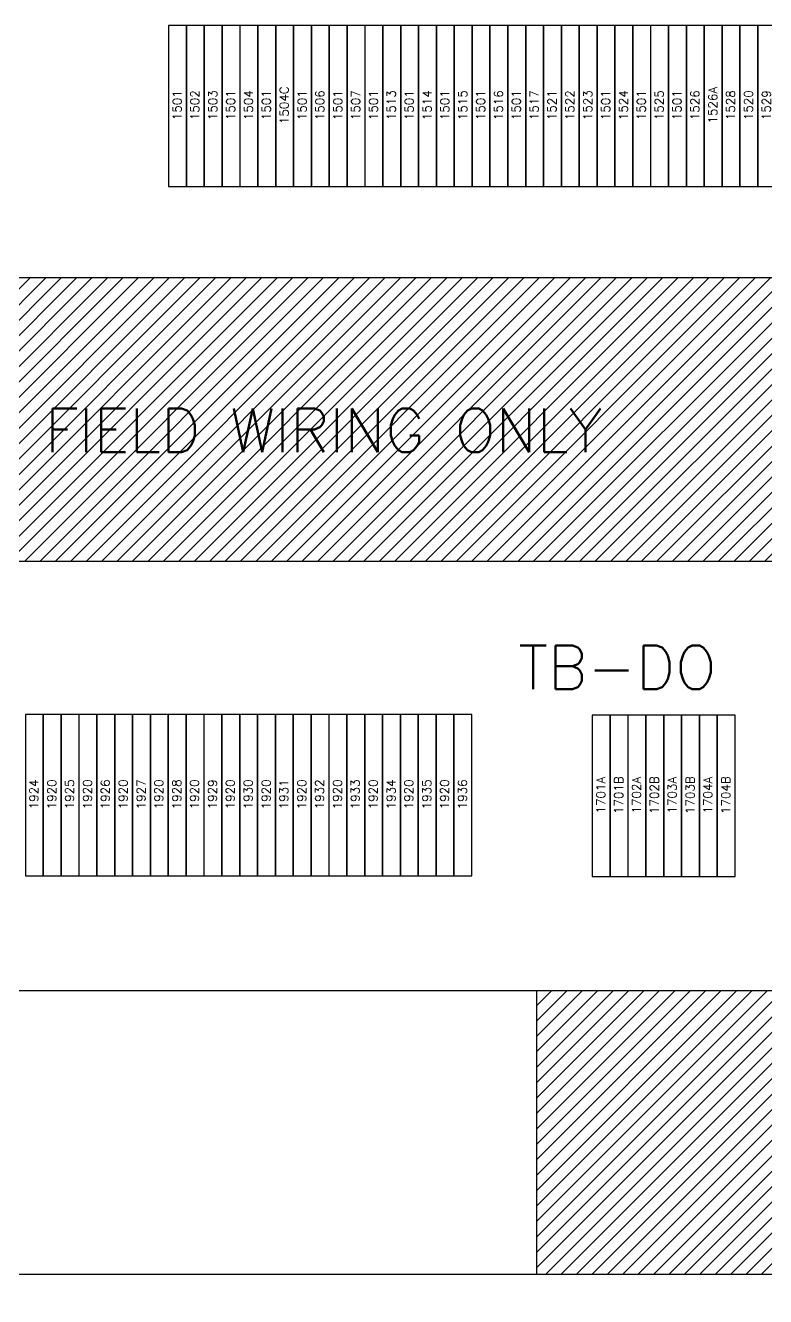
# Model space of a CAD drawing. Header units: inches. Extents: x -8 to 28.4, y -30 to 31.2.
# Drawn here: x 6.07 to 14.55, y -19.51 to -4.95 of the extents above; entities that cross this region are included whole.
import ezdxf
from ezdxf.enums import TextEntityAlignment as Align

# ---------------------------------------------------------------- set-up
doc = ezdxf.new("R2010")
doc.units = ezdxf.units.IN
doc.header["$MEASUREMENT"] = 0
doc.set_wipeout_variables(frame=1)
for name, color, linetype in [('PSYMS', 7, 'Continuous'), ('PTAG', 150, 'Continuous'), ('PWIRE', 84, 'Continuous')]:
    doc.layers.add(name, color=color, linetype=linetype)
doc.styles.get("Standard").update_dxf_attribs({"font": 'romans.shx'})
doc.styles.add('WD', font='romans.shx')

# ---------------------------------------------------------------- blocks, each defined once
blk = doc.blocks.new('UT2_5')
at = {"style": 'WD', "flags": 1}
for tag, height, p in [('INST', 0.125, (0, 0.384)), ('LOC', 0.125, (0, 0.207)), ('WDBLKNAM', 0.05, (0.022, -0.443)), ('CAT', 0.05, (0.022, -0.372)), ('ASSYCODE', 0.05, (0.022, -0.602)), ('FP', 0.05, (0.022, -0.515)), ('FPT', 0.05, (0.163, -0.515))]:
    blk.add_attdef(tag, text='', height=height, dxfattribs=at).set_placement(p, align=Align.CENTER)
blk.add_wipeout([(-0.923, 0), (0.923, 0), (0.923, -0.205), (-0.923, -0.205)])
blk.add_wipeout([(-0.923, 0), (0.923, 0), (0.923, -0.205), (-0.923, -0.205)])
blk.add_lwpolyline([(-0.923, -0.205), (0.923, -0.205), (0.923, 0), (-0.923, 0)], close=True)
for tag, height, p in [('P_TAGSTRIP', 0.125, (0, 0.031)), ('MFG', 0.05, (0.022, -0.3))]:
    blk.add_attdef(tag, text='', height=height, dxfattribs=at).set_placement(p, align=Align.CENTER)
at = {"style": 'WD', "width": 0.8}
blk.add_attdef('WIRENOL', text='', height=0.1, dxfattribs=at).set_placement((-0.959, -0.051), align=Align.MIDDLE_RIGHT)
at = {"style": 'WD', "flags": 1}
blk.add_attdef('TERMDESCL', text='', height=0.05, dxfattribs=at).set_placement((-0.957, -0.166), align=Align.MIDDLE_RIGHT)
at = {"style": 'WD'}
for tag in ['WIRENO', 'TERM']:
    blk.add_attdef(tag, text='', height=0.1, dxfattribs=at).set_placement((0.008, -0.097), align=Align.MIDDLE_CENTER)
at = {"style": 'WD', "flags": 1}
blk.add_attdef('TERMDESCR', text='', height=0.05, dxfattribs=at).set_placement((0.961, -0.166), align=Align.MIDDLE_LEFT)
at = {"style": 'WD', "width": 0.8}
blk.add_attdef('WIRENOR', text='', height=0.1, dxfattribs=at).set_placement((0.961, -0.051), align=Align.MIDDLE_LEFT)
blk = doc.blocks.new('HDINA062')
for p, q in [((0, 1.625), (26.4375, 1.625)), ((0, -1.625), (26.4375, -1.625))]:
    blk.add_line(p, q)

msp = doc.modelspace()

# ---------------------------------------------------------------- hatches: boundary and pattern name
at = {"layer": 'PSYMS'}
h = msp.add_hatch(dxfattribs=at)
h.set_pattern_fill('ANSI31', color=256)
h.paths.add_polyline_path([(25.146, -7.837), (-1.292, -7.837), (-1.292, -11.087), (14.857, -11.087), (14.857, -9.131), (15.607, -9.131), (15.607, -11.087), (16.037, -11.087), (16.037, -9.131), (16.787, -9.131), (16.787, -11.087), (17.217, -11.087), (17.217, -9.119), (17.967, -9.119), (17.967, -11.087), (18.397, -11.087), (18.397, -9.131), (19.147, -9.131), (19.147, -11.087), (19.577, -11.087), (19.577, -9.131), (20.327, -9.131), (20.327, -11.087), (20.757, -11.087), (20.757, -9.131), (21.507, -9.131), (21.507, -11.087), (21.937, -11.087), (21.937, -9.131), (22.687, -9.131), (22.687, -11.087), (23.117, -11.087), (23.117, -9.143), (23.867, -9.143), (23.867, -11.087), (25.146, -11.087)])
h.paths.add_polyline_path([(28.271, -26.776), (28.269, -26.774), (28.267, -26.773), (28.265, -26.771), (28.263, -26.77), (28.261, -26.768), (28.259, -26.767), (28.256, -26.765), (28.252, -26.763), (28.249, -26.761), (28.247, -26.76), (28.245, -26.759), (28.219, -26.74), (28.31, -26.74), (28.396, -26.74), (28.396, -25.49), (5.749, -25.49), (5.749, -28.74), (26.396, -28.74), (26.396, -28.654), (26.396, -28.574), (26.407, -28.579), (26.428, -28.611), (26.429, -28.612), (26.43, -28.614), (26.431, -28.615), (28.021, -28.615, 0.414214), (28.271, -28.365)])
h.paths.add_polyline_path([(27.074, -27.278, -1), (26.793, -27.278, -1)], flags=16)
h.paths.add_polyline_path([(27.802, -27.897, -1), (27.302, -27.897, -1)], flags=16)
h.paths.add_polyline_path([(12.177, -27.897, -1), (11.677, -27.897, -1)], flags=16)
h.paths.add_polyline_path([(6.17, -9.963), (13.634, -9.963), (13.634, -9.213), (6.17, -9.213)], flags=24)
h.paths.add_polyline_path([(13.905, -27.573), (21.369, -27.573), (21.369, -26.823), (13.905, -26.823)], flags=24)

# ---------------------------------------------------------------- linework, layer by layer
msp.add_line((11.927, -16.006), (11.927, -19.256), dxfattribs=at)

# ---------------------------------------------------------------- block references
ref = msp.add_blockref('UT2_5', (7.71, -5.871), dxfattribs=dict(at, rotation=90))
ref.add_attrib('WIRENO', '1501', dxfattribs={"layer": 'PWIRE', "height": 0.1, "rotation": 90, "style": 'WD'}).set_placement((7.807, -5.862), align=Align.MIDDLE_CENTER)
for p in [(-1.292, -9.462), (-1.292, -17.631)]:
    msp.add_blockref('HDINA062', p, dxfattribs=at)

# ---------------------------------------------------------------- texts
at = {"layer": 'PSYMS', "insert": (6.295, -9.338), "char_height": 0.5, "attachment_point": 1}
msp.add_mtext_dynamic_manual_height_columns('FIELD WIRING ONLY', width=9.92959, gutter_width=2.5, heights=[0], dxfattribs=at)

# ---------------------------------------------------------------- next in the draw order: block references
at = {"layer": 'PSYMS'}
ref = msp.add_blockref('UT2_5', (7.914, -5.871), dxfattribs=dict(at, rotation=90))
ref.add_attrib('WIRENO', '1502', dxfattribs={"layer": 'PWIRE', "height": 0.1, "rotation": 90, "style": 'WD'}).set_placement((8.011, -5.862), align=Align.MIDDLE_CENTER)
ref = msp.add_blockref('UT2_5', (12.567, -13.776), dxfattribs=dict(at, rotation=90))
ref.add_attrib('WIRENO', '1701A', dxfattribs={"layer": 'PWIRE', "height": 0.1, "rotation": 90, "style": 'WD'}).set_placement((12.664, -13.768), align=Align.MIDDLE_CENTER)
ref.add_attrib('P_TAGSTRIP', 'TB-DO', dxfattribs={"layer": 'PTAG', "height": 0.5, "style": 'WD'}).set_placement((12.853, -12.553), align=Align.CENTER)
ref = msp.add_blockref('UT2_5', (6.068, -13.768), dxfattribs=dict(at, rotation=90))
ref.add_attrib('WIRENO', '1924', dxfattribs={"layer": 'PWIRE', "height": 0.1, "rotation": 90, "style": 'WD'}).set_placement((6.166, -13.759), align=Align.MIDDLE_CENTER)

# ---------------------------------------------------------------- next in the draw order: block references
ref = msp.add_blockref('UT2_5', (8.119, -5.871), dxfattribs=dict(at, rotation=90))
ref.add_attrib('WIRENO', '1503', dxfattribs={"layer": 'PWIRE', "height": 0.1, "rotation": 90, "style": 'WD'}).set_placement((8.216, -5.862), align=Align.MIDDLE_CENTER)
ref = msp.add_blockref('UT2_5', (6.273, -13.768), dxfattribs=dict(at, rotation=90))
ref.add_attrib('WIRENO', '1920', dxfattribs={"layer": 'PWIRE', "height": 0.1, "rotation": 90, "style": 'WD'}).set_placement((6.37, -13.759), align=Align.MIDDLE_CENTER)
ref = msp.add_blockref('UT2_5', (12.772, -13.776), dxfattribs=dict(at, rotation=90))
ref.add_attrib('WIRENO', '1701B', dxfattribs={"layer": 'PWIRE', "height": 0.1, "rotation": 90, "style": 'WD'}).set_placement((12.869, -13.768), align=Align.MIDDLE_CENTER)

# ---------------------------------------------------------------- next in the draw order: block references
ref = msp.add_blockref('UT2_5', (8.324, -5.871), dxfattribs=dict(at, rotation=90))
ref.add_attrib('WIRENO', '1501', dxfattribs={"layer": 'PWIRE', "height": 0.1, "rotation": 90, "style": 'WD'}).set_placement((8.421, -5.862), align=Align.MIDDLE_CENTER)
ref = msp.add_blockref('UT2_5', (6.478, -13.768), dxfattribs=dict(at, rotation=90))
ref.add_attrib('WIRENO', '1925', dxfattribs={"layer": 'PWIRE', "height": 0.1, "rotation": 90, "style": 'WD'}).set_placement((6.575, -13.759), align=Align.MIDDLE_CENTER)
ref = msp.add_blockref('UT2_5', (12.976, -13.776), dxfattribs=dict(at, rotation=90))
ref.add_attrib('WIRENO', '1702A', dxfattribs={"layer": 'PWIRE', "height": 0.1, "rotation": 90, "style": 'WD'}).set_placement((13.074, -13.768), align=Align.MIDDLE_CENTER)

# ---------------------------------------------------------------- next in the draw order: block references
ref = msp.add_blockref('UT2_5', (8.528, -5.871), dxfattribs=dict(at, rotation=90))
ref.add_attrib('WIRENO', '1504', dxfattribs={"layer": 'PWIRE', "height": 0.1, "rotation": 90, "style": 'WD'}).set_placement((8.626, -5.862), align=Align.MIDDLE_CENTER)
ref = msp.add_blockref('UT2_5', (6.682, -13.768), dxfattribs=dict(at, rotation=90))
ref.add_attrib('WIRENO', '1920', dxfattribs={"layer": 'PWIRE', "height": 0.1, "rotation": 90, "style": 'WD'}).set_placement((6.78, -13.759), align=Align.MIDDLE_CENTER)
ref = msp.add_blockref('UT2_5', (13.181, -13.776), dxfattribs=dict(at, rotation=90))
ref.add_attrib('WIRENO', '1702B', dxfattribs={"layer": 'PWIRE', "height": 0.1, "rotation": 90, "style": 'WD'}).set_placement((13.278, -13.768), align=Align.MIDDLE_CENTER)

# ---------------------------------------------------------------- next in the draw order: block references
ref = msp.add_blockref('UT2_5', (8.733, -5.871), dxfattribs=dict(at, rotation=90))
ref.add_attrib('WIRENO', '1501', dxfattribs={"layer": 'PWIRE', "height": 0.1, "rotation": 90, "style": 'WD'}).set_placement((8.83, -5.862), align=Align.MIDDLE_CENTER)
ref = msp.add_blockref('UT2_5', (6.887, -13.768), dxfattribs=dict(at, rotation=90))
ref.add_attrib('WIRENO', '1926', dxfattribs={"layer": 'PWIRE', "height": 0.1, "rotation": 90, "style": 'WD'}).set_placement((6.984, -13.759), align=Align.MIDDLE_CENTER)
ref = msp.add_blockref('UT2_5', (13.386, -13.776), dxfattribs=dict(at, rotation=90))
ref.add_attrib('WIRENO', '1703A', dxfattribs={"layer": 'PWIRE', "height": 0.1, "rotation": 90, "style": 'WD'}).set_placement((13.483, -13.768), align=Align.MIDDLE_CENTER)

# ---------------------------------------------------------------- next in the draw order: block references
ref = msp.add_blockref('UT2_5', (8.938, -5.871), dxfattribs=dict(at, rotation=90))
ref.add_attrib('WIRENO', '1504C', dxfattribs={"layer": 'PWIRE', "height": 0.1, "rotation": 90, "style": 'WD'}).set_placement((9.035, -5.862), align=Align.MIDDLE_CENTER)
ref = msp.add_blockref('UT2_5', (7.092, -13.768), dxfattribs=dict(at, rotation=90))
ref.add_attrib('WIRENO', '1920', dxfattribs={"layer": 'PWIRE', "height": 0.1, "rotation": 90, "style": 'WD'}).set_placement((7.189, -13.759), align=Align.MIDDLE_CENTER)
ref = msp.add_blockref('UT2_5', (13.591, -13.776), dxfattribs=dict(at, rotation=90))
ref.add_attrib('WIRENO', '1703B', dxfattribs={"layer": 'PWIRE', "height": 0.1, "rotation": 90, "style": 'WD'}).set_placement((13.688, -13.768), align=Align.MIDDLE_CENTER)

# ---------------------------------------------------------------- next in the draw order: block references
ref = msp.add_blockref('UT2_5', (9.142, -5.871), dxfattribs=dict(at, rotation=90))
ref.add_attrib('WIRENO', '1501', dxfattribs={"layer": 'PWIRE', "height": 0.1, "rotation": 90, "style": 'WD'}).set_placement((9.24, -5.862), align=Align.MIDDLE_CENTER)
ref = msp.add_blockref('UT2_5', (7.297, -13.768), dxfattribs=dict(at, rotation=90))
ref.add_attrib('WIRENO', '1927', dxfattribs={"layer": 'PWIRE', "height": 0.1, "rotation": 90, "style": 'WD'}).set_placement((7.394, -13.759), align=Align.MIDDLE_CENTER)
ref = msp.add_blockref('UT2_5', (13.795, -13.776), dxfattribs=dict(at, rotation=90))
ref.add_attrib('WIRENO', '1704A', dxfattribs={"layer": 'PWIRE', "height": 0.1, "rotation": 90, "style": 'WD'}).set_placement((13.892, -13.768), align=Align.MIDDLE_CENTER)

# ---------------------------------------------------------------- next in the draw order: block references
ref = msp.add_blockref('UT2_5', (9.347, -5.871), dxfattribs=dict(at, rotation=90))
ref.add_attrib('WIRENO', '1506', dxfattribs={"layer": 'PWIRE', "height": 0.1, "rotation": 90, "style": 'WD'}).set_placement((9.444, -5.862), align=Align.MIDDLE_CENTER)
ref = msp.add_blockref('UT2_5', (7.501, -13.768), dxfattribs=dict(at, rotation=90))
ref.add_attrib('WIRENO', '1920', dxfattribs={"layer": 'PWIRE', "height": 0.1, "rotation": 90, "style": 'WD'}).set_placement((7.598, -13.759), align=Align.MIDDLE_CENTER)
ref = msp.add_blockref('UT2_5', (14, -13.776), dxfattribs=dict(at, rotation=90))
ref.add_attrib('WIRENO', '1704B', dxfattribs={"layer": 'PWIRE', "height": 0.1, "rotation": 90, "style": 'WD'}).set_placement((14.097, -13.768), align=Align.MIDDLE_CENTER)

# ---------------------------------------------------------------- next in the draw order: hatches: boundary and pattern name
h = msp.add_hatch(dxfattribs=at)
h.set_pattern_fill('ANSI31', color=256)
h.paths.add_polyline_path([(28.396, -7.837), (25.146, -7.837), (25.146, -11.087), (25.146, -19.256), (28.396, -19.256)])
h.paths.add_polyline_path([(25.146, -16.006), (11.927, -16.006), (11.927, -19.256), (25.146, -19.256)])
h.paths.add_polyline_path([(26.85, -16.936), (26.85, -9.472), (26.1, -9.472), (26.1, -16.936)], flags=24)
h.paths.add_polyline_path([(14.621, -17.911), (22.085, -17.911), (22.085, -17.161), (14.621, -17.161)], flags=24)

# ---------------------------------------------------------------- next in the draw order: block references
ref = msp.add_blockref('UT2_5', (9.552, -5.871), dxfattribs=dict(at, rotation=90))
ref.add_attrib('WIRENO', '1501', dxfattribs={"layer": 'PWIRE', "height": 0.1, "rotation": 90, "style": 'WD'}).set_placement((9.649, -5.862), align=Align.MIDDLE_CENTER)
ref = msp.add_blockref('UT2_5', (7.706, -13.768), dxfattribs=dict(at, rotation=90))
ref.add_attrib('WIRENO', '1928', dxfattribs={"layer": 'PWIRE', "height": 0.1, "rotation": 90, "style": 'WD'}).set_placement((7.803, -13.759), align=Align.MIDDLE_CENTER)

# ---------------------------------------------------------------- next in the draw order: block references
ref = msp.add_blockref('UT2_5', (9.757, -5.871), dxfattribs=dict(at, rotation=90))
ref.add_attrib('WIRENO', '1507', dxfattribs={"layer": 'PWIRE', "height": 0.1, "rotation": 90, "style": 'WD'}).set_placement((9.854, -5.862), align=Align.MIDDLE_CENTER)
ref = msp.add_blockref('UT2_5', (7.911, -13.768), dxfattribs=dict(at, rotation=90))
ref.add_attrib('WIRENO', '1920', dxfattribs={"layer": 'PWIRE', "height": 0.1, "rotation": 90, "style": 'WD'}).set_placement((8.008, -13.759), align=Align.MIDDLE_CENTER)

# ---------------------------------------------------------------- next in the draw order: block references
ref = msp.add_blockref('UT2_5', (9.961, -5.871), dxfattribs=dict(at, rotation=90))
ref.add_attrib('WIRENO', '1501', dxfattribs={"layer": 'PWIRE', "height": 0.1, "rotation": 90, "style": 'WD'}).set_placement((10.058, -5.862), align=Align.MIDDLE_CENTER)
ref = msp.add_blockref('UT2_5', (8.115, -13.768), dxfattribs=dict(at, rotation=90))
ref.add_attrib('WIRENO', '1929', dxfattribs={"layer": 'PWIRE', "height": 0.1, "rotation": 90, "style": 'WD'}).set_placement((8.213, -13.759), align=Align.MIDDLE_CENTER)

# ---------------------------------------------------------------- next in the draw order: block references
ref = msp.add_blockref('UT2_5', (10.166, -5.871), dxfattribs=dict(at, rotation=90))
ref.add_attrib('WIRENO', '1513', dxfattribs={"layer": 'PWIRE', "height": 0.1, "rotation": 90, "style": 'WD'}).set_placement((10.263, -5.862), align=Align.MIDDLE_CENTER)
ref = msp.add_blockref('UT2_5', (8.32, -13.768), dxfattribs=dict(at, rotation=90))
ref.add_attrib('WIRENO', '1920', dxfattribs={"layer": 'PWIRE', "height": 0.1, "rotation": 90, "style": 'WD'}).set_placement((8.417, -13.759), align=Align.MIDDLE_CENTER)

# ---------------------------------------------------------------- next in the draw order: block references
ref = msp.add_blockref('UT2_5', (10.371, -5.871), dxfattribs=dict(at, rotation=90))
ref.add_attrib('WIRENO', '1501', dxfattribs={"layer": 'PWIRE', "height": 0.1, "rotation": 90, "style": 'WD'}).set_placement((10.468, -5.862), align=Align.MIDDLE_CENTER)
ref = msp.add_blockref('UT2_5', (8.525, -13.768), dxfattribs=dict(at, rotation=90))
ref.add_attrib('WIRENO', '1930', dxfattribs={"layer": 'PWIRE', "height": 0.1, "rotation": 90, "style": 'WD'}).set_placement((8.622, -13.759), align=Align.MIDDLE_CENTER)

# ---------------------------------------------------------------- next in the draw order: block references
ref = msp.add_blockref('UT2_5', (10.575, -5.871), dxfattribs=dict(at, rotation=90))
ref.add_attrib('WIRENO', '1514', dxfattribs={"layer": 'PWIRE', "height": 0.1, "rotation": 90, "style": 'WD'}).set_placement((10.673, -5.862), align=Align.MIDDLE_CENTER)
ref = msp.add_blockref('UT2_5', (8.729, -13.768), dxfattribs=dict(at, rotation=90))
ref.add_attrib('WIRENO', '1920', dxfattribs={"layer": 'PWIRE', "height": 0.1, "rotation": 90, "style": 'WD'}).set_placement((8.827, -13.759), align=Align.MIDDLE_CENTER)

# ---------------------------------------------------------------- next in the draw order: block references
ref = msp.add_blockref('UT2_5', (10.78, -5.871), dxfattribs=dict(at, rotation=90))
ref.add_attrib('WIRENO', '1501', dxfattribs={"layer": 'PWIRE', "height": 0.1, "rotation": 90, "style": 'WD'}).set_placement((10.877, -5.862), align=Align.MIDDLE_CENTER)
ref = msp.add_blockref('UT2_5', (8.934, -13.768), dxfattribs=dict(at, rotation=90))
ref.add_attrib('WIRENO', '1931', dxfattribs={"layer": 'PWIRE', "height": 0.1, "rotation": 90, "style": 'WD'}).set_placement((9.031, -13.759), align=Align.MIDDLE_CENTER)

# ---------------------------------------------------------------- next in the draw order: block references
ref = msp.add_blockref('UT2_5', (10.985, -5.871), dxfattribs=dict(at, rotation=90))
ref.add_attrib('WIRENO', '1515', dxfattribs={"layer": 'PWIRE', "height": 0.1, "rotation": 90, "style": 'WD'}).set_placement((11.082, -5.862), align=Align.MIDDLE_CENTER)
ref = msp.add_blockref('UT2_5', (9.139, -13.768), dxfattribs=dict(at, rotation=90))
ref.add_attrib('WIRENO', '1920', dxfattribs={"layer": 'PWIRE', "height": 0.1, "rotation": 90, "style": 'WD'}).set_placement((9.236, -13.759), align=Align.MIDDLE_CENTER)

# ---------------------------------------------------------------- next in the draw order: block references
ref = msp.add_blockref('UT2_5', (11.189, -5.871), dxfattribs=dict(at, rotation=90))
ref.add_attrib('WIRENO', '1501', dxfattribs={"layer": 'PWIRE', "height": 0.1, "rotation": 90, "style": 'WD'}).set_placement((11.287, -5.862), align=Align.MIDDLE_CENTER)
ref = msp.add_blockref('UT2_5', (9.344, -13.768), dxfattribs=dict(at, rotation=90))
ref.add_attrib('WIRENO', '1932', dxfattribs={"layer": 'PWIRE', "height": 0.1, "rotation": 90, "style": 'WD'}).set_placement((9.441, -13.759), align=Align.MIDDLE_CENTER)

# ---------------------------------------------------------------- next in the draw order: block references
ref = msp.add_blockref('UT2_5', (11.394, -5.871), dxfattribs=dict(at, rotation=90))
ref.add_attrib('WIRENO', '1516', dxfattribs={"layer": 'PWIRE', "height": 0.1, "rotation": 90, "style": 'WD'}).set_placement((11.491, -5.862), align=Align.MIDDLE_CENTER)
ref = msp.add_blockref('UT2_5', (9.548, -13.768), dxfattribs=dict(at, rotation=90))
ref.add_attrib('WIRENO', '1920', dxfattribs={"layer": 'PWIRE', "height": 0.1, "rotation": 90, "style": 'WD'}).set_placement((9.645, -13.759), align=Align.MIDDLE_CENTER)

# ---------------------------------------------------------------- next in the draw order: block references
ref = msp.add_blockref('UT2_5', (11.599, -5.871), dxfattribs=dict(at, rotation=90))
ref.add_attrib('WIRENO', '1501', dxfattribs={"layer": 'PWIRE', "height": 0.1, "rotation": 90, "style": 'WD'}).set_placement((11.696, -5.862), align=Align.MIDDLE_CENTER)
ref = msp.add_blockref('UT2_5', (9.753, -13.768), dxfattribs=dict(at, rotation=90))
ref.add_attrib('WIRENO', '1933', dxfattribs={"layer": 'PWIRE', "height": 0.1, "rotation": 90, "style": 'WD'}).set_placement((9.85, -13.759), align=Align.MIDDLE_CENTER)

# ---------------------------------------------------------------- next in the draw order: block references
ref = msp.add_blockref('UT2_5', (11.804, -5.871), dxfattribs=dict(at, rotation=90))
ref.add_attrib('WIRENO', '1517', dxfattribs={"layer": 'PWIRE', "height": 0.1, "rotation": 90, "style": 'WD'}).set_placement((11.901, -5.862), align=Align.MIDDLE_CENTER)
ref = msp.add_blockref('UT2_5', (9.958, -13.768), dxfattribs=dict(at, rotation=90))
ref.add_attrib('WIRENO', '1920', dxfattribs={"layer": 'PWIRE', "height": 0.1, "rotation": 90, "style": 'WD'}).set_placement((10.055, -13.759), align=Align.MIDDLE_CENTER)

# ---------------------------------------------------------------- next in the draw order: block references
ref = msp.add_blockref('UT2_5', (12.008, -5.871), dxfattribs=dict(at, rotation=90))
ref.add_attrib('WIRENO', '1521', dxfattribs={"layer": 'PWIRE', "height": 0.1, "rotation": 90, "style": 'WD'}).set_placement((12.105, -5.862), align=Align.MIDDLE_CENTER)
ref = msp.add_blockref('UT2_5', (10.162, -13.768), dxfattribs=dict(at, rotation=90))
ref.add_attrib('WIRENO', '1934', dxfattribs={"layer": 'PWIRE', "height": 0.1, "rotation": 90, "style": 'WD'}).set_placement((10.26, -13.759), align=Align.MIDDLE_CENTER)

# ---------------------------------------------------------------- next in the draw order: block references
ref = msp.add_blockref('UT2_5', (12.213, -5.871), dxfattribs=dict(at, rotation=90))
ref.add_attrib('WIRENO', '1522', dxfattribs={"layer": 'PWIRE', "height": 0.1, "rotation": 90, "style": 'WD'}).set_placement((12.31, -5.862), align=Align.MIDDLE_CENTER)
ref = msp.add_blockref('UT2_5', (10.367, -13.768), dxfattribs=dict(at, rotation=90))
ref.add_attrib('WIRENO', '1920', dxfattribs={"layer": 'PWIRE', "height": 0.1, "rotation": 90, "style": 'WD'}).set_placement((10.464, -13.759), align=Align.MIDDLE_CENTER)

# ---------------------------------------------------------------- next in the draw order: block references
ref = msp.add_blockref('UT2_5', (12.418, -5.871), dxfattribs=dict(at, rotation=90))
ref.add_attrib('WIRENO', '1523', dxfattribs={"layer": 'PWIRE', "height": 0.1, "rotation": 90, "style": 'WD'}).set_placement((12.515, -5.862), align=Align.MIDDLE_CENTER)
ref = msp.add_blockref('UT2_5', (10.572, -13.768), dxfattribs=dict(at, rotation=90))
ref.add_attrib('WIRENO', '1935', dxfattribs={"layer": 'PWIRE', "height": 0.1, "rotation": 90, "style": 'WD'}).set_placement((10.669, -13.759), align=Align.MIDDLE_CENTER)

# ---------------------------------------------------------------- next in the draw order: block references
ref = msp.add_blockref('UT2_5', (12.622, -5.871), dxfattribs=dict(at, rotation=90))
ref.add_attrib('WIRENO', '1501', dxfattribs={"layer": 'PWIRE', "height": 0.1, "rotation": 90, "style": 'WD'}).set_placement((12.72, -5.862), align=Align.MIDDLE_CENTER)
ref = msp.add_blockref('UT2_5', (10.776, -13.768), dxfattribs=dict(at, rotation=90))
ref.add_attrib('WIRENO', '1920', dxfattribs={"layer": 'PWIRE', "height": 0.1, "rotation": 90, "style": 'WD'}).set_placement((10.874, -13.759), align=Align.MIDDLE_CENTER)

# ---------------------------------------------------------------- next in the draw order: block references
ref = msp.add_blockref('UT2_5', (12.827, -5.871), dxfattribs=dict(at, rotation=90))
ref.add_attrib('WIRENO', '1524', dxfattribs={"layer": 'PWIRE', "height": 0.1, "rotation": 90, "style": 'WD'}).set_placement((12.924, -5.862), align=Align.MIDDLE_CENTER)
ref = msp.add_blockref('UT2_5', (10.981, -13.768), dxfattribs=dict(at, rotation=90))
ref.add_attrib('WIRENO', '1936', dxfattribs={"layer": 'PWIRE', "height": 0.1, "rotation": 90, "style": 'WD'}).set_placement((11.078, -13.759), align=Align.MIDDLE_CENTER)

# ---------------------------------------------------------------- next in the draw order: block references
ref = msp.add_blockref('UT2_5', (13.032, -5.871), dxfattribs=dict(at, rotation=90))
ref.add_attrib('WIRENO', '1501', dxfattribs={"layer": 'PWIRE', "height": 0.1, "rotation": 90, "style": 'WD'}).set_placement((13.129, -5.862), align=Align.MIDDLE_CENTER)

# ---------------------------------------------------------------- next in the draw order: block references
ref = msp.add_blockref('UT2_5', (13.236, -5.871), dxfattribs=dict(at, rotation=90))
ref.add_attrib('WIRENO', '1525', dxfattribs={"layer": 'PWIRE', "height": 0.1, "rotation": 90, "style": 'WD'}).set_placement((13.334, -5.862), align=Align.MIDDLE_CENTER)

# ---------------------------------------------------------------- next in the draw order: block references
ref = msp.add_blockref('UT2_5', (13.441, -5.871), dxfattribs=dict(at, rotation=90))
ref.add_attrib('WIRENO', '1501', dxfattribs={"layer": 'PWIRE', "height": 0.1, "rotation": 90, "style": 'WD'}).set_placement((13.538, -5.862), align=Align.MIDDLE_CENTER)

# ---------------------------------------------------------------- next in the draw order: block references
ref = msp.add_blockref('UT2_5', (13.646, -5.871), dxfattribs=dict(at, rotation=90))
ref.add_attrib('WIRENO', '1526', dxfattribs={"layer": 'PWIRE', "height": 0.1, "rotation": 90, "style": 'WD'}).set_placement((13.743, -5.862), align=Align.MIDDLE_CENTER)

# ---------------------------------------------------------------- next in the draw order: block references
ref = msp.add_blockref('UT2_5', (13.851, -5.871), dxfattribs=dict(at, rotation=90))
ref.add_attrib('WIRENO', '1526A', dxfattribs={"layer": 'PWIRE', "height": 0.1, "rotation": 90, "style": 'WD'}).set_placement((13.948, -5.862), align=Align.MIDDLE_CENTER)

# ---------------------------------------------------------------- next in the draw order: block references
ref = msp.add_blockref('UT2_5', (14.055, -5.871), dxfattribs=dict(at, rotation=90))
ref.add_attrib('WIRENO', '1528', dxfattribs={"layer": 'PWIRE', "height": 0.1, "rotation": 90, "style": 'WD'}).set_placement((14.152, -5.862), align=Align.MIDDLE_CENTER)

# ---------------------------------------------------------------- next in the draw order: block references
ref = msp.add_blockref('UT2_5', (14.26, -5.871), dxfattribs=dict(at, rotation=90))
ref.add_attrib('WIRENO', '1520', dxfattribs={"layer": 'PWIRE', "height": 0.1, "rotation": 90, "style": 'WD'}).set_placement((14.357, -5.862), align=Align.MIDDLE_CENTER)

# ---------------------------------------------------------------- next in the draw order: block references
ref = msp.add_blockref('UT2_5', (14.465, -5.871), dxfattribs=dict(at, rotation=90))
ref.add_attrib('WIRENO', '1529', dxfattribs={"layer": 'PWIRE', "height": 0.1, "rotation": 90, "style": 'WD'}).set_placement((14.562, -5.862), align=Align.MIDDLE_CENTER)

doc.saveas('drawing.dxf')
